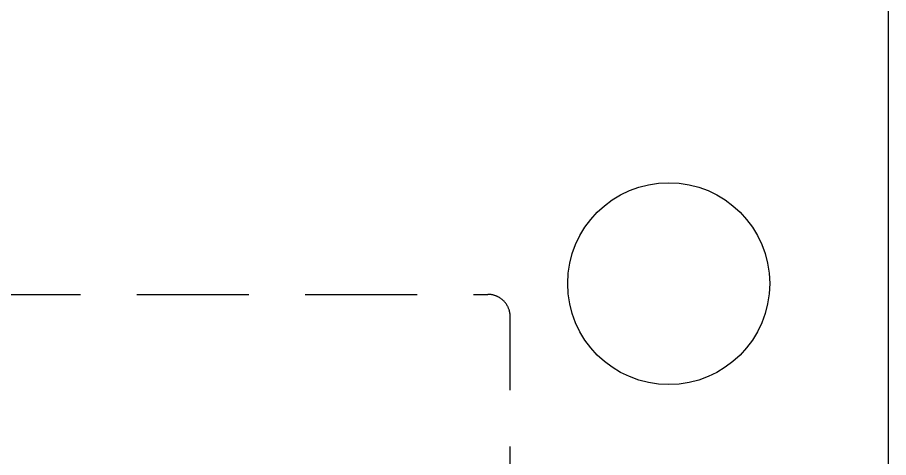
# Model space of a CAD drawing. Extents: x -32840 to 422982, y 280745 to 888746.
# Drawn here: x 85637 to 87578, y 815463 to 816444 of the extents above; entities that cross this region are included whole.
import ezdxf

# ---------------------------------------------------------------- set-up
doc = ezdxf.new("R2010")
doc.units = 0
doc.header["$LTSCALE"] = 1000
doc.linetypes.add('CONTINOUS', pattern=[0])
doc.linetypes.add('HIDDEN2', pattern=[0.1875, 0.125, -0.0625])
for name, color, linetype in [('A-DOOR', 1, 'Continuous'), ('A-Duct Above', 20, 'HIDDEN2'), ('A-WALL', 7, 'CONTINOUS')]:
    doc.layers.add(name, color=color, linetype=linetype)

msp = doc.modelspace()

# ---------------------------------------------------------------- linework, layer by layer
at = {"layer": 'A-DOOR'}
msp.add_circle((87088.1, 815850.7, 0), 225, dxfattribs=at)
at = {"layer": 'A-Duct Above', "color": 252, "ltscale": 2, "true_color": 0x939598}
for p, q in [((78777.9, 815826.8, 0), (86685, 815826.8, 0)), ((86735, 813737.9, 0), (86735, 815776.8, 0))]:
    msp.add_line(p, q, dxfattribs=at)
msp.add_arc((86685, 815776.8, 0), 50, 0, 90, dxfattribs=at)
at = {"layer": 'A-WALL'}
msp.add_line((87577.9, 813687.9, 0), (87577.9, 818287.9, 0), dxfattribs=at)

doc.saveas('drawing.dxf')
